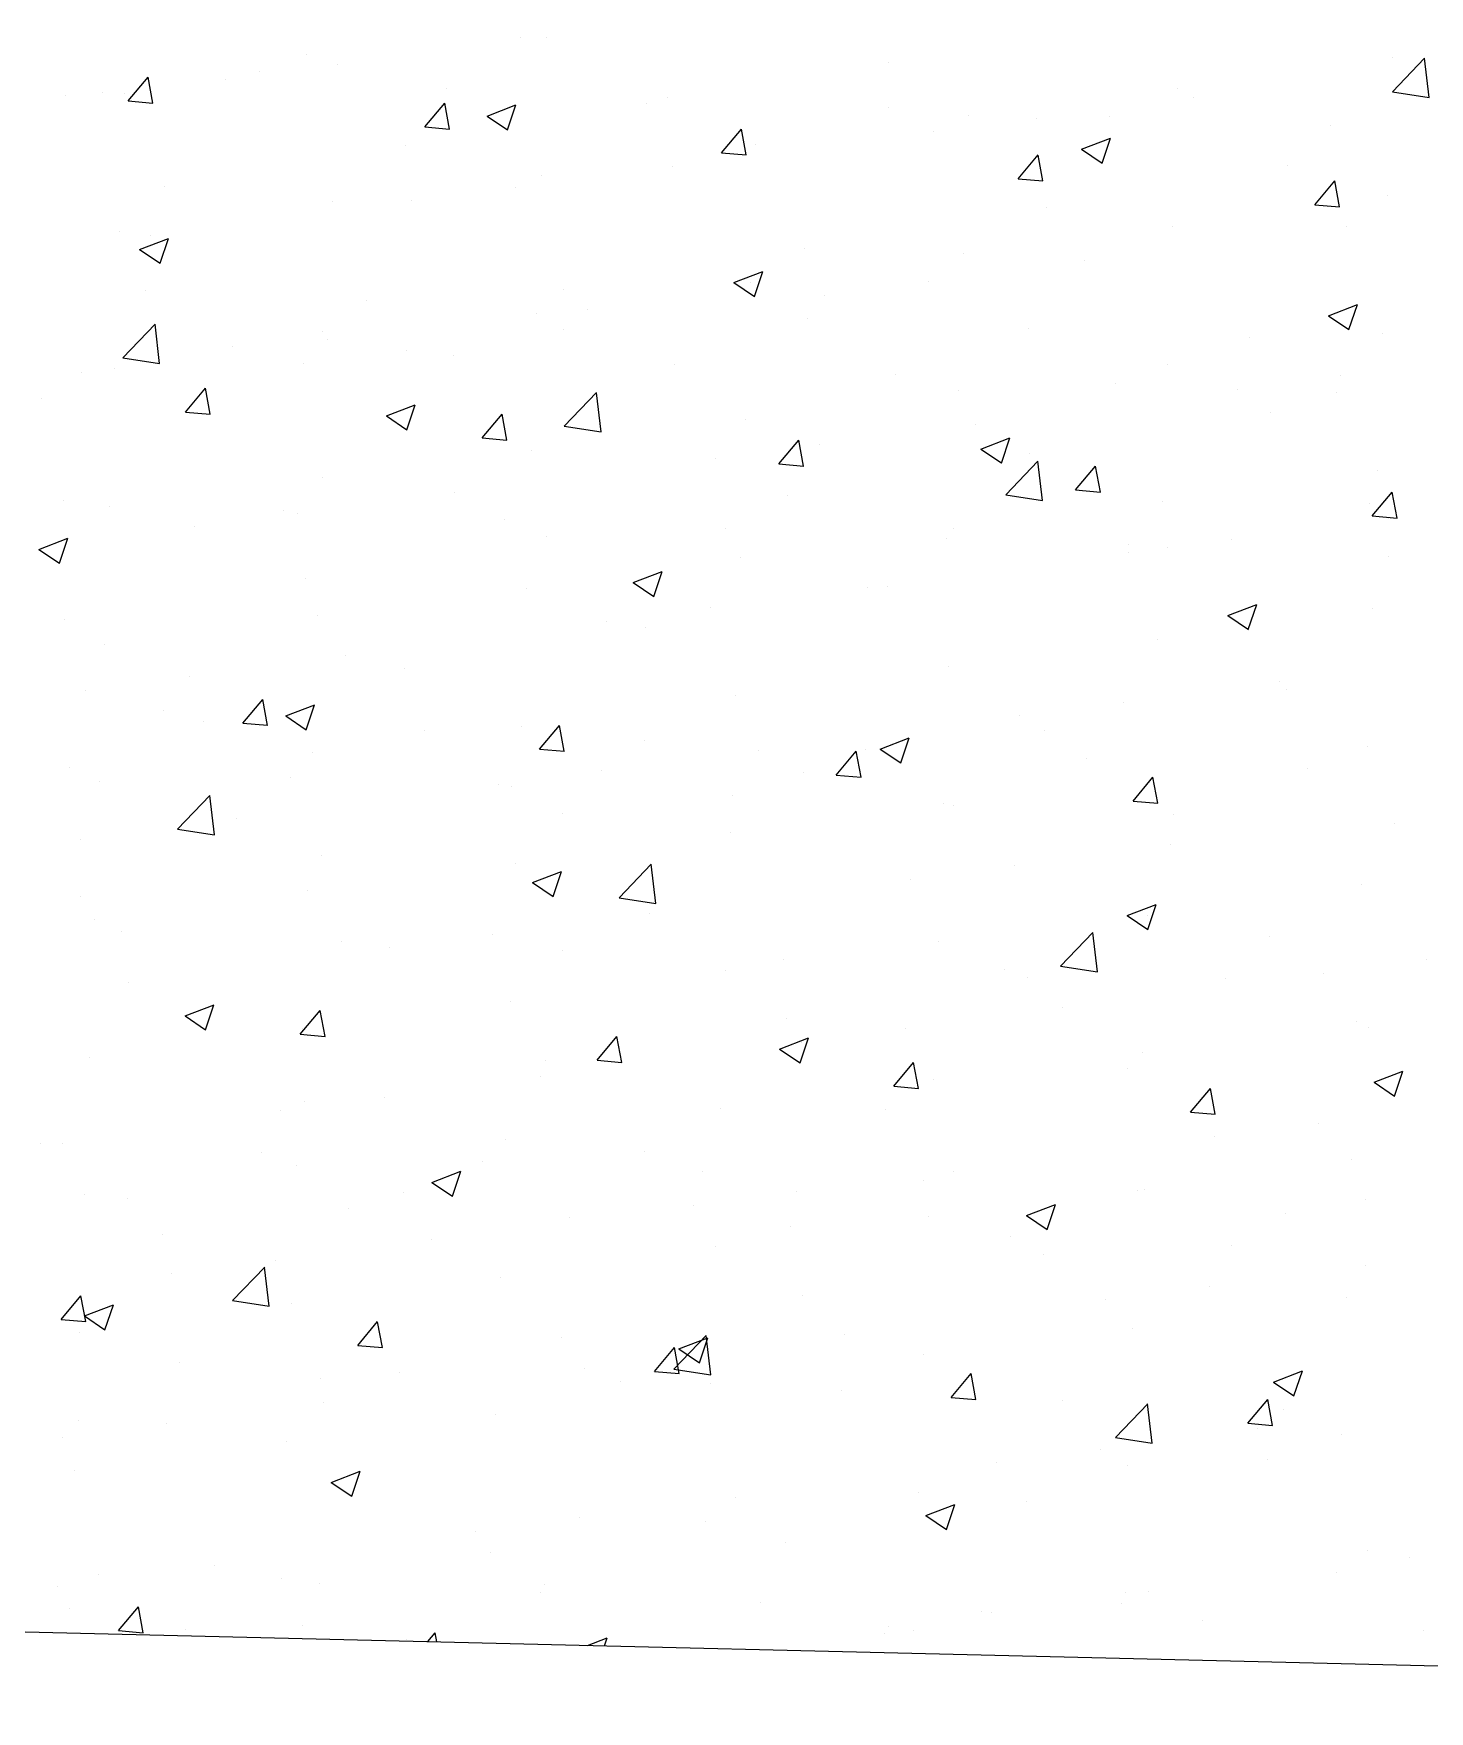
# Model space of a CAD drawing. Header units: millimetres. Extents: x 331487 to 517269, y 198509 to 399936.
# Drawn here: x 448604.9 to 448942.4, y 301836.3 to 302241.9 of the extents above; entities that cross this region are included whole.
import ezdxf

# ---------------------------------------------------------------- set-up
doc = ezdxf.new("R2010")
doc.units = ezdxf.units.MM
doc.header["$MEASUREMENT"] = 0
doc.layers.add('COLUMN', color=6, linetype='Continuous')

msp = doc.modelspace()

# ---------------------------------------------------------------- linework, layer by layer
at = {"layer": 'COLUMN'}
msp.add_line((410789.88, 302764.93), (449403.06, 301836.28), dxfattribs=at)
at = {"layer": 'COLUMN', "color": 2, "linetype": 'Continuous'}
for p, q in [((448722.71, 302240.98), (448722.71, 302240.98)), ((448722.71, 302240.98), (448722.71, 302240.98)), ((448728.85, 302240.91), (448728.85, 302240.91)), ((448728.85, 302240.91), (448728.85, 302240.91)), ((448670.94, 302236.92), (448670.94, 302236.92)), ((448670.94, 302236.92), (448670.94, 302236.92)), ((448678.34, 302234.5), (448678.34, 302234.5)), ((448678.34, 302234.5), (448678.34, 302234.5)), ((448811.54, 302234.99), (448811.54, 302234.99)), ((448811.54, 302234.99), (448811.54, 302234.99)), ((448933.37, 302236.05), (448933.37, 302236.05)), ((448933.37, 302236.05), (448933.37, 302236.05)), ((448933.42, 302227.85), (448941.21, 302235.97)), ((448933.42, 302227.85), (448941.21, 302235.97)), ((448942.31, 302226.46), (448941.2, 302235.96)), ((448942.31, 302226.46), (448941.2, 302235.96)), ((448627.79, 302225.65), (448632.61, 302231.39)), ((448627.79, 302225.65), (448632.61, 302231.39)), ((448633.77, 302225.12), (448632.61, 302231.39)), ((448633.77, 302225.12), (448632.61, 302231.39)), ((448651.44, 302230.86), (448651.44, 302230.86)), ((448651.44, 302230.86), (448651.44, 302230.86)), ((448659.55, 302232.67), (448659.55, 302232.67)), ((448659.55, 302232.67), (448659.55, 302232.67)), ((448612.63, 302226.91), (448612.63, 302226.91)), ((448612.63, 302226.91), (448612.63, 302226.91)), ((448621.68, 302227.68), (448621.68, 302227.68)), ((448621.68, 302227.68), (448621.68, 302227.68)), ((448627, 302227.46), (448627, 302227.46)), ((448627, 302227.46), (448627, 302227.46)), ((448627.79, 302225.65), (448633.77, 302225.13)), ((448627.79, 302225.65), (448633.77, 302225.13)), ((448699.52, 302219.37), (448704.34, 302225.12)), ((448699.52, 302219.37), (448704.34, 302225.12)), ((448705.49, 302218.84), (448704.34, 302225.11)), ((448705.49, 302218.84), (448704.34, 302225.11)), ((448704.82, 302228.61), (448704.82, 302228.61)), ((448704.82, 302228.61), (448704.82, 302228.61)), ((448753.22, 302224.98), (448753.22, 302224.98)), ((448753.22, 302224.98), (448753.22, 302224.98)), ((448758.2, 302226.35), (448758.2, 302226.35)), ((448758.2, 302226.35), (448758.2, 302226.35)), ((448881.43, 302228.56), (448881.43, 302228.56)), ((448881.43, 302228.56), (448881.43, 302228.56)), ((448885.37, 302226.42), (448885.37, 302226.42)), ((448885.37, 302226.42), (448885.37, 302226.42)), ((448933.41, 302227.84), (448942.31, 302226.46)), ((448933.41, 302227.84), (448942.31, 302226.46)), ((448714.55, 302221.99), (448721.55, 302224.67)), ((448714.55, 302221.99), (448721.55, 302224.67)), ((448714.55, 302221.99), (448719.52, 302218.63)), ((448714.55, 302221.99), (448719.52, 302218.63)), ((448719.52, 302218.63), (448721.55, 302224.67)), ((448719.52, 302218.63), (448721.55, 302224.67)), ((448811.58, 302224.1), (448811.58, 302224.1)), ((448811.58, 302224.1), (448811.58, 302224.1)), ((448830.92, 302222.16), (448830.92, 302222.16)), ((448830.92, 302222.16), (448830.92, 302222.16)), ((448847.5, 302221.43), (448847.5, 302221.43)), ((448847.5, 302221.43), (448847.5, 302221.43)), ((448864.97, 302221.84), (448864.97, 302221.84)), ((448864.97, 302221.84), (448864.97, 302221.84)), ((448699.52, 302219.37), (448705.49, 302218.85)), ((448699.52, 302219.37), (448705.49, 302218.85)), ((448771.24, 302213.1), (448776.06, 302218.84)), ((448771.24, 302213.1), (448776.06, 302218.84)), ((448777.22, 302212.57), (448776.06, 302218.84)), ((448777.22, 302212.57), (448776.06, 302218.84)), ((448822.46, 302218.14), (448822.46, 302218.14)), ((448822.46, 302218.14), (448822.46, 302218.14)), ((448918.35, 302219.58), (448918.35, 302219.58)), ((448918.35, 302219.58), (448918.35, 302219.58)), ((448694.91, 302214.97), (448694.91, 302214.97)), ((448694.91, 302214.97), (448694.91, 302214.97)), ((448771.24, 302213.1), (448777.22, 302212.57)), ((448771.24, 302213.1), (448777.22, 302212.57)), ((448779.57, 302215.11), (448779.57, 302215.11)), ((448779.57, 302215.11), (448779.57, 302215.11)), ((448858.26, 302213.98), (448865.26, 302216.66)), ((448858.26, 302213.98), (448865.26, 302216.66)), ((448858.26, 302213.98), (448863.24, 302210.62)), ((448858.26, 302213.98), (448863.24, 302210.62)), ((448863.23, 302210.62), (448865.26, 302216.66)), ((448863.23, 302210.62), (448865.26, 302216.66)), ((448759.31, 302209.82), (448759.31, 302209.82)), ((448759.31, 302209.82), (448759.31, 302209.82)), ((448842.97, 302206.82), (448847.79, 302212.57)), ((448842.97, 302206.82), (448847.79, 302212.57)), ((448848.94, 302206.29), (448847.79, 302212.56)), ((448848.94, 302206.29), (448847.79, 302212.56)), ((448908.05, 302210), (448908.05, 302210)), ((448908.05, 302210), (448908.05, 302210)), ((448636.59, 302204.96), (448636.59, 302204.96)), ((448636.59, 302204.96), (448636.59, 302204.96)), ((448721.43, 302204.83), (448721.43, 302204.83)), ((448721.43, 302204.83), (448721.43, 302204.83)), ((448727.63, 302207.62), (448727.63, 302207.62)), ((448727.63, 302207.62), (448727.63, 302207.62)), ((448842.97, 302206.82), (448848.95, 302206.3)), ((448842.97, 302206.82), (448848.95, 302206.3)), ((448914.7, 302200.55), (448919.52, 302206.29)), ((448914.7, 302200.55), (448919.52, 302206.29)), ((448920.67, 302200.02), (448919.51, 302206.29)), ((448920.67, 302200.02), (448919.51, 302206.29)), ((448677.12, 302201.21), (448677.12, 302201.21)), ((448677.12, 302201.21), (448677.12, 302201.21)), ((448696.4, 302201.54), (448696.4, 302201.54)), ((448696.4, 302201.54), (448696.4, 302201.54)), ((448932.15, 302202.77), (448932.15, 302202.77)), ((448932.15, 302202.77), (448932.15, 302202.77)), ((448849.73, 302199.99), (448849.73, 302199.99)), ((448849.73, 302199.99), (448849.73, 302199.99)), ((448914.7, 302200.55), (448920.67, 302200.02)), ((448914.7, 302200.55), (448920.67, 302200.02)), ((448625.78, 302194.17), (448625.78, 302194.17)), ((448625.78, 302194.17), (448625.78, 302194.17)), ((448633.25, 302193.22), (448633.25, 302193.22)), ((448633.25, 302193.22), (448633.25, 302193.22)), ((448880.21, 302195.27), (448880.21, 302195.27)), ((448880.21, 302195.27), (448880.21, 302195.27)), ((448922.22, 302195.29), (448922.22, 302195.29)), ((448922.22, 302195.29), (448922.22, 302195.29)), ((448630.53, 302189.73), (448637.53, 302192.42)), ((448630.53, 302189.73), (448637.53, 302192.42)), ((448630.53, 302189.73), (448635.5, 302186.38)), ((448630.53, 302189.73), (448635.5, 302186.38)), ((448635.5, 302186.38), (448637.52, 302192.42)), ((448635.5, 302186.38), (448637.52, 302192.42)), ((448791.42, 302189.98), (448791.42, 302189.98)), ((448791.42, 302189.98), (448791.42, 302189.98)), ((448829.7, 302188.87), (448829.7, 302188.87)), ((448829.7, 302188.87), (448829.7, 302188.87)), ((448774.24, 302181.72), (448781.24, 302184.41)), ((448774.24, 302181.72), (448781.24, 302184.41)), ((448779.21, 302178.37), (448781.24, 302184.41)), ((448779.21, 302178.37), (448781.24, 302184.41)), ((448859.06, 302186.98), (448859.06, 302186.98)), ((448859.06, 302186.98), (448859.06, 302186.98)), ((448774.24, 302181.72), (448779.21, 302178.37)), ((448774.24, 302181.72), (448779.21, 302178.37)), ((448778.36, 302181.82), (448778.36, 302181.82)), ((448778.36, 302181.82), (448778.36, 302181.82)), ((448821.19, 302181.99), (448821.19, 302181.99)), ((448821.19, 302181.99), (448821.19, 302181.99)), ((448631.96, 302179.76), (448631.96, 302179.76)), ((448631.96, 302179.76), (448631.96, 302179.76)), ((448685.35, 302177.51), (448685.35, 302177.51)), ((448685.35, 302177.51), (448685.35, 302177.51)), ((448733.1, 302179.97), (448733.1, 302179.97)), ((448733.1, 302179.97), (448733.1, 302179.97)), ((448796.16, 302178.69), (448796.16, 302178.69)), ((448796.16, 302178.69), (448796.16, 302178.69)), ((448917.95, 302173.71), (448924.95, 302176.4)), ((448917.95, 302173.71), (448924.95, 302176.4)), ((448922.92, 302170.36), (448924.95, 302176.4)), ((448922.92, 302170.36), (448924.95, 302176.4)), ((448726.42, 302174.33), (448726.42, 302174.33)), ((448726.42, 302174.33), (448726.42, 302174.33)), ((448738.73, 302175.25), (448738.73, 302175.25)), ((448738.73, 302175.25), (448738.73, 302175.25)), ((448792.11, 302173), (448792.11, 302173)), ((448792.11, 302173), (448792.11, 302173)), ((448917.95, 302173.71), (448922.93, 302170.36)), ((448917.95, 302173.71), (448922.93, 302170.36)), ((448626.5, 302163.54), (448634.29, 302171.66)), ((448626.5, 302163.54), (448634.29, 302171.66)), ((448635.39, 302162.16), (448634.29, 302171.65)), ((448635.39, 302162.16), (448634.29, 302171.65)), ((448674.78, 302169.96), (448674.78, 302169.96)), ((448674.78, 302169.96), (448674.78, 302169.96)), ((448733, 302170.38), (448733, 302170.38)), ((448733, 302170.38), (448733, 302170.38)), ((448845.49, 302170.74), (448845.49, 302170.74)), ((448845.49, 302170.74), (448845.49, 302170.74)), ((448898.88, 302168.48), (448898.88, 302168.48)), ((448898.88, 302168.48), (448898.88, 302168.48)), ((448930.93, 302169.48), (448930.93, 302169.48)), ((448930.93, 302169.48), (448930.93, 302169.48)), ((448653.05, 302166.33), (448653.05, 302166.33)), ((448653.05, 302166.33), (448653.05, 302166.33)), ((448675.91, 302167.93), (448675.91, 302167.93)), ((448675.91, 302167.93), (448675.91, 302167.93)), ((448695.13, 302165.39), (448695.13, 302165.39)), ((448695.13, 302165.39), (448695.13, 302165.39)), ((448706.43, 302164.07), (448706.43, 302164.07)), ((448706.43, 302164.07), (448706.43, 302164.07)), ((448624.56, 302160.88), (448624.56, 302160.88)), ((448624.56, 302160.88), (448624.56, 302160.88)), ((448626.5, 302163.53), (448635.39, 302162.16)), ((448626.5, 302163.53), (448635.39, 302162.16)), ((448670.09, 302162.1), (448670.09, 302162.1)), ((448670.09, 302162.1), (448670.09, 302162.1)), ((448759.81, 302161.82), (448759.81, 302161.82)), ((448759.81, 302161.82), (448759.81, 302161.82)), ((448879, 302161.98), (448879, 302161.98)), ((448879, 302161.98), (448879, 302161.98)), ((448616.46, 302159.95), (448616.46, 302159.95)), ((448616.46, 302159.95), (448616.46, 302159.95)), ((448641.67, 302150.43), (448646.49, 302156.17)), ((448641.67, 302150.43), (448646.49, 302156.17)), ((448647.64, 302149.9), (448646.49, 302156.17)), ((448647.64, 302149.9), (448646.49, 302156.17)), ((448813.2, 302159.56), (448813.2, 302159.56)), ((448813.2, 302159.56), (448813.2, 302159.56)), ((448866.58, 302157.31), (448866.58, 302157.31)), ((448866.58, 302157.31), (448866.58, 302157.31)), ((448920.95, 302159.15), (448920.95, 302159.15)), ((448920.95, 302159.15), (448920.95, 302159.15)), ((448606.94, 302153.78), (448606.94, 302153.78)), ((448606.94, 302153.78), (448606.94, 302153.78)), ((448690.22, 302149.47), (448697.22, 302152.16)), ((448690.22, 302149.47), (448697.22, 302152.16)), ((448695.19, 302146.11), (448697.22, 302152.16)), ((448695.19, 302146.11), (448697.22, 302152.16)), ((448733.23, 302146.99), (448741.02, 302155.11)), ((448733.23, 302146.99), (448741.02, 302155.11)), ((448742.12, 302145.6), (448741.01, 302155.1)), ((448742.12, 302145.6), (448741.01, 302155.1)), ((448828.49, 302155.58), (448828.49, 302155.58)), ((448828.49, 302155.58), (448828.49, 302155.58)), ((448895.91, 302155.85), (448895.91, 302155.85)), ((448895.91, 302155.85), (448895.91, 302155.85)), ((448919.96, 302155.05), (448919.96, 302155.05)), ((448919.96, 302155.05), (448919.96, 302155.05)), ((448641.67, 302150.43), (448647.64, 302149.91)), ((448641.67, 302150.43), (448647.64, 302149.91)), ((448690.22, 302149.47), (448695.19, 302146.12)), ((448690.22, 302149.47), (448695.19, 302146.12)), ((448713.39, 302144.15), (448718.21, 302149.9)), ((448713.39, 302144.15), (448718.21, 302149.9)), ((448719.37, 302143.62), (448718.21, 302149.89)), ((448719.37, 302143.62), (448718.21, 302149.89)), ((448777.14, 302148.54), (448777.14, 302148.54)), ((448777.14, 302148.54), (448777.14, 302148.54)), ((448903.92, 302150.34), (448903.92, 302150.34)), ((448903.92, 302150.34), (448903.92, 302150.34)), ((448713.39, 302144.15), (448719.37, 302143.63)), ((448713.39, 302144.15), (448719.37, 302143.63)), ((448733.22, 302146.98), (448742.12, 302145.6)), ((448733.22, 302146.98), (448742.12, 302145.6)), ((448832.76, 302147.53), (448832.76, 302147.53)), ((448832.76, 302147.53), (448832.76, 302147.53)), ((448833.93, 302141.46), (448840.93, 302144.15)), ((448833.93, 302141.46), (448840.93, 302144.15)), ((448838.9, 302138.1), (448840.93, 302144.15)), ((448838.9, 302138.1), (448840.93, 302144.15)), ((448725.2, 302141.04), (448725.2, 302141.04)), ((448725.2, 302141.04), (448725.2, 302141.04)), ((448785.12, 302137.88), (448789.94, 302143.62)), ((448785.12, 302137.88), (448789.94, 302143.62)), ((448791.09, 302137.35), (448789.94, 302143.62)), ((448791.09, 302137.35), (448789.94, 302143.62)), ((448794.88, 302142.55), (448794.88, 302142.55)), ((448794.88, 302142.55), (448794.88, 302142.55)), ((448833.93, 302141.46), (448838.9, 302138.11)), ((448833.93, 302141.46), (448838.9, 302138.11)), ((448845.61, 302140.33), (448845.61, 302140.33)), ((448845.61, 302140.33), (448845.61, 302140.33)), ((448769.85, 302139.25), (448769.85, 302139.25)), ((448769.85, 302139.25), (448769.85, 302139.25)), ((448785.12, 302137.88), (448791.1, 302137.36)), ((448785.12, 302137.88), (448791.1, 302137.36)), ((448839.95, 302130.44), (448847.74, 302138.55)), ((448839.95, 302130.44), (448847.74, 302138.55)), ((448848.84, 302129.05), (448847.74, 302138.55)), ((448848.84, 302129.05), (448847.74, 302138.55)), ((448856.84, 302131.6), (448861.67, 302137.35)), ((448856.84, 302131.6), (448861.67, 302137.35)), ((448862.82, 302131.07), (448861.66, 302137.34)), ((448862.82, 302131.07), (448861.66, 302137.34)), ((448929.72, 302136.19), (448929.72, 302136.19)), ((448929.72, 302136.19), (448929.72, 302136.19)), ((448674.69, 302134.64), (448674.69, 302134.64)), ((448674.69, 302134.64), (448674.69, 302134.64)), ((448612.07, 302128.93), (448612.07, 302128.93)), ((448612.07, 302128.93), (448612.07, 302128.93)), ((448623.35, 302127.59), (448623.35, 302127.59)), ((448623.35, 302127.59), (448623.35, 302127.59)), ((448706.69, 302130.94), (448706.69, 302130.94)), ((448706.69, 302130.94), (448706.69, 302130.94)), ((448787.29, 302130.31), (448787.29, 302130.31)), ((448787.29, 302130.31), (448787.29, 302130.31)), ((448839.95, 302130.43), (448848.84, 302129.05)), ((448839.95, 302130.43), (448848.84, 302129.05)), ((448856.84, 302131.6), (448862.82, 302131.08)), ((448856.84, 302131.6), (448862.82, 302131.08)), ((448877.78, 302128.69), (448877.78, 302128.69)), ((448877.78, 302128.69), (448877.78, 302128.69)), ((448927.89, 302128.38), (448927.89, 302128.38)), ((448927.89, 302128.38), (448927.89, 302128.38)), ((448928.57, 302125.33), (448933.39, 302131.07)), ((448928.57, 302125.33), (448933.39, 302131.07)), ((448934.55, 302124.8), (448933.39, 302131.07)), ((448934.55, 302124.8), (448933.39, 302131.07)), ((448665.45, 302126.68), (448665.45, 302126.68)), ((448665.45, 302126.68), (448665.45, 302126.68)), ((448668.82, 302125.95), (448668.82, 302125.95)), ((448668.82, 302125.95), (448668.82, 302125.95)), ((448718.83, 302124.42), (448718.83, 302124.42)), ((448718.83, 302124.42), (448718.83, 302124.42)), ((448928.57, 302125.33), (448934.55, 302124.8)), ((448928.57, 302125.33), (448934.55, 302124.8)), ((448932.51, 302124.69), (448932.51, 302124.69)), ((448932.51, 302124.69), (448932.51, 302124.69)), ((448606.19, 302117.22), (448613.2, 302119.9)), ((448606.19, 302117.22), (448613.2, 302119.9)), ((448611.17, 302113.86), (448613.19, 302119.9)), ((448611.17, 302113.86), (448613.19, 302119.9)), ((448643.79, 302122.66), (448643.79, 302122.66)), ((448643.79, 302122.66), (448643.79, 302122.66)), ((448728.97, 302120.3), (448728.97, 302120.3)), ((448728.97, 302120.3), (448728.97, 302120.3)), ((448772.22, 302122.16), (448772.22, 302122.16)), ((448772.22, 302122.16), (448772.22, 302122.16)), ((448825.6, 302119.91), (448825.6, 302119.91)), ((448825.6, 302119.91), (448825.6, 302119.91)), ((448827.27, 302122.29), (448827.27, 302122.29)), ((448827.27, 302122.29), (448827.27, 302122.29)), ((448894.64, 302119.7), (448894.64, 302119.7)), ((448894.64, 302119.7), (448894.64, 302119.7)), ((448606.19, 302117.22), (448611.17, 302113.86)), ((448606.19, 302117.22), (448611.17, 302113.86)), ((448869.57, 302118.37), (448869.57, 302118.37)), ((448869.57, 302118.37), (448869.57, 302118.37)), ((448869.6, 302116.41), (448869.6, 302116.41)), ((448869.6, 302116.41), (448869.6, 302116.41)), ((448878.98, 302117.65), (448878.98, 302117.65)), ((448878.98, 302117.65), (448878.98, 302117.65)), ((448932.36, 302115.4), (448932.36, 302115.4)), ((448932.36, 302115.4), (448932.36, 302115.4)), ((448749.91, 302109.21), (448756.91, 302111.9)), ((448749.91, 302109.21), (448756.91, 302111.9)), ((448754.88, 302105.85), (448756.91, 302111.89)), ((448754.88, 302105.85), (448756.91, 302111.89)), ((448775.93, 302115.25), (448775.93, 302115.25)), ((448775.93, 302115.25), (448775.93, 302115.25)), ((448670.65, 302110.29), (448670.65, 302110.29)), ((448670.65, 302110.29), (448670.65, 302110.29)), ((448723.99, 302107.75), (448723.99, 302107.75)), ((448723.99, 302107.75), (448723.99, 302107.75)), ((448749.91, 302109.21), (448754.88, 302105.85)), ((448749.91, 302109.21), (448754.88, 302105.85)), ((448806.45, 302108.09), (448806.45, 302108.09)), ((448806.45, 302108.09), (448806.45, 302108.09)), ((448811.25, 302108.36), (448811.25, 302108.36)), ((448811.25, 302108.36), (448811.25, 302108.36)), ((448893.62, 302101.2), (448900.62, 302103.89)), ((448893.62, 302101.2), (448900.62, 302103.89)), ((448898.59, 302097.84), (448900.62, 302103.89)), ((448898.59, 302097.84), (448900.62, 302103.89)), ((448612.33, 302100.28), (448612.33, 302100.28)), ((448612.33, 302100.28), (448612.33, 302100.28)), ((448673.48, 302101.35), (448673.48, 302101.35)), ((448673.48, 302101.35), (448673.48, 302101.35)), ((448743.54, 302099.81), (448743.54, 302099.81)), ((448743.54, 302099.81), (448743.54, 302099.81)), ((448768.58, 302103.11), (448768.58, 302103.11)), ((448768.58, 302103.11), (448768.58, 302103.11)), ((448893.62, 302101.2), (448898.6, 302097.84)), ((448893.62, 302101.2), (448898.6, 302097.84)), ((448928.5, 302102.9), (448928.5, 302102.9)), ((448928.5, 302102.9), (448928.5, 302102.9)), ((448752.93, 302098.35), (448752.93, 302098.35)), ((448752.93, 302098.35), (448752.93, 302098.35)), ((448876.56, 302095.4), (448876.56, 302095.4)), ((448876.56, 302095.4), (448876.56, 302095.4)), ((448622.13, 302094.31), (448622.13, 302094.31)), ((448622.13, 302094.31), (448622.13, 302094.31)), ((448680.39, 302091.5), (448680.39, 302091.5)), ((448680.39, 302091.5), (448680.39, 302091.5)), ((448694.61, 302088.34), (448694.61, 302088.34)), ((448694.61, 302088.34), (448694.61, 302088.34)), ((448826.05, 302089), (448826.05, 302089)), ((448826.05, 302089), (448826.05, 302089)), ((448617.48, 302083.22), (448617.48, 302083.22)), ((448617.48, 302083.22), (448617.48, 302083.22)), ((448642.51, 302086.51), (448642.51, 302086.51)), ((448642.51, 302086.51), (448642.51, 302086.51)), ((448906.2, 302085.25), (448906.2, 302085.25)), ((448906.2, 302085.25), (448906.2, 302085.25)), ((448907.76, 302083.37), (448907.76, 302083.37)), ((448907.76, 302083.37), (448907.76, 302083.37)), ((448655.54, 302075.21), (448660.36, 302080.95)), ((448655.54, 302075.21), (448660.36, 302080.95)), ((448661.52, 302074.68), (448660.36, 302080.95)), ((448661.52, 302074.68), (448660.36, 302080.95)), ((448665.89, 302076.96), (448672.89, 302079.64)), ((448665.89, 302076.96), (448672.89, 302079.64)), ((448670.86, 302073.6), (448672.88, 302079.64)), ((448670.86, 302073.6), (448672.88, 302079.64)), ((448774.71, 302081.96), (448774.71, 302081.96)), ((448774.71, 302081.96), (448774.71, 302081.96)), ((448868.33, 302080.26), (448868.33, 302080.26)), ((448868.33, 302080.26), (448868.33, 302080.26)), ((448636.29, 302078.33), (448636.29, 302078.33)), ((448636.29, 302078.33), (448636.29, 302078.33)), ((448645.98, 302075.58), (448645.98, 302075.58)), ((448645.98, 302075.58), (448645.98, 302075.58)), ((448655.54, 302075.21), (448661.52, 302074.69)), ((448655.54, 302075.21), (448661.52, 302074.69)), ((448665.89, 302076.96), (448670.86, 302073.6)), ((448665.89, 302076.96), (448670.86, 302073.6)), ((448843.3, 302076.97), (448843.3, 302076.97)), ((448843.3, 302076.97), (448843.3, 302076.97)), ((448699.36, 302073.32), (448699.36, 302073.32)), ((448699.36, 302073.32), (448699.36, 302073.32)), ((448722.77, 302074.46), (448722.77, 302074.46)), ((448722.77, 302074.46), (448722.77, 302074.46)), ((448727.27, 302068.93), (448732.09, 302074.68)), ((448727.27, 302068.93), (448732.09, 302074.68)), ((448733.24, 302068.41), (448732.09, 302074.67)), ((448733.24, 302068.41), (448732.09, 302074.67)), ((448752.74, 302071.07), (448752.74, 302071.07)), ((448752.74, 302071.07), (448752.74, 302071.07)), ((448809.6, 302068.95), (448816.6, 302071.63)), ((448809.6, 302068.95), (448816.6, 302071.63)), ((448814.57, 302065.59), (448816.6, 302071.63)), ((448814.57, 302065.59), (448816.6, 302071.63)), ((448849.44, 302073.36), (448849.44, 302073.36)), ((448849.44, 302073.36), (448849.44, 302073.36)), ((448672.26, 302068.06), (448672.26, 302068.06)), ((448672.26, 302068.06), (448672.26, 302068.06)), ((448727.27, 302068.93), (448733.25, 302068.41)), ((448727.27, 302068.93), (448733.25, 302068.41)), ((448780.14, 302068.65), (448780.14, 302068.65)), ((448780.14, 302068.65), (448780.14, 302068.65)), ((448798.99, 302062.66), (448803.81, 302068.4)), ((448798.99, 302062.66), (448803.81, 302068.4)), ((448804.97, 302062.13), (448803.81, 302068.4)), ((448804.97, 302062.13), (448803.81, 302068.4)), ((448806.12, 302068.81), (448806.12, 302068.81)), ((448806.12, 302068.81), (448806.12, 302068.81)), ((448809.6, 302068.95), (448814.57, 302065.59)), ((448809.6, 302068.95), (448814.57, 302065.59)), ((448927.29, 302069.61), (448927.29, 302069.61)), ((448927.29, 302069.61), (448927.29, 302069.61)), ((448613.68, 302064.4), (448613.68, 302064.4)), ((448613.68, 302064.4), (448613.68, 302064.4)), ((448742.27, 302063.67), (448742.27, 302063.67)), ((448742.27, 302063.67), (448742.27, 302063.67)), ((448791.12, 302063.35), (448791.12, 302063.35)), ((448791.12, 302063.35), (448791.12, 302063.35)), ((448798.99, 302062.66), (448804.97, 302062.14)), ((448798.99, 302062.66), (448804.97, 302062.14)), ((448859.51, 302066.55), (448859.51, 302066.55)), ((448859.51, 302066.55), (448859.51, 302066.55)), ((448912.89, 302064.3), (448912.89, 302064.3)), ((448912.89, 302064.3), (448912.89, 302064.3)), ((448620.92, 302061.02), (448620.92, 302061.02)), ((448620.92, 302061.02), (448620.92, 302061.02)), ((448667.06, 302062.14), (448667.06, 302062.14)), ((448667.06, 302062.14), (448667.06, 302062.14)), ((448717.24, 302060.37), (448717.24, 302060.37)), ((448717.24, 302060.37), (448717.24, 302060.37)), ((448720.44, 302059.89), (448720.44, 302059.89)), ((448720.44, 302059.89), (448720.44, 302059.89)), ((448870.72, 302056.38), (448875.54, 302062.13)), ((448870.72, 302056.38), (448875.54, 302062.13)), ((448875.35, 302062.11), (448875.35, 302062.11)), ((448875.35, 302062.11), (448875.35, 302062.11)), ((448876.7, 302055.85), (448875.54, 302062.12)), ((448876.7, 302055.85), (448875.54, 302062.12)), ((448639.76, 302049.58), (448647.55, 302057.69)), ((448639.76, 302049.58), (448647.55, 302057.69)), ((448648.65, 302048.19), (448647.55, 302057.69)), ((448648.65, 302048.19), (448647.55, 302057.69)), ((448773.83, 302057.63), (448773.83, 302057.63)), ((448773.83, 302057.63), (448773.83, 302057.63)), ((448824.84, 302055.71), (448824.84, 302055.71)), ((448824.84, 302055.71), (448824.84, 302055.71)), ((448827.21, 302055.38), (448827.21, 302055.38)), ((448827.21, 302055.38), (448827.21, 302055.38)), ((448870.72, 302056.38), (448876.7, 302055.86)), ((448870.72, 302056.38), (448876.7, 302055.86)), ((448654.08, 302052.06), (448654.08, 302052.06)), ((448654.08, 302052.06), (448654.08, 302052.06)), ((448732.8, 302053.34), (448732.8, 302053.34)), ((448732.8, 302053.34), (448732.8, 302053.34)), ((448880.59, 302053.12), (448880.59, 302053.12)), ((448880.59, 302053.12), (448880.59, 302053.12)), ((448933.97, 302050.87), (448933.97, 302050.87)), ((448933.97, 302050.87), (448933.97, 302050.87)), ((448616.21, 302047.07), (448616.21, 302047.07)), ((448616.21, 302047.07), (448616.21, 302047.07)), ((448639.76, 302049.57), (448648.65, 302048.19)), ((448639.76, 302049.57), (448648.65, 302048.19)), ((448773.49, 302048.67), (448773.49, 302048.67)), ((448773.49, 302048.67), (448773.49, 302048.67)), ((448674.48, 302043.33), (448674.48, 302043.33)), ((448674.48, 302043.33), (448674.48, 302043.33)), ((448879.9, 302045.81), (448879.9, 302045.81)), ((448879.9, 302045.81), (448879.9, 302045.81)), ((448721.55, 302041.17), (448721.55, 302041.17)), ((448721.55, 302041.17), (448721.55, 302041.17)), ((448725.58, 302036.69), (448732.58, 302039.38)), ((448725.58, 302036.69), (448732.58, 302039.38)), ((448730.55, 302033.34), (448732.57, 302039.38)), ((448730.55, 302033.34), (448732.57, 302039.38)), ((448746.49, 302033.02), (448754.27, 302041.14)), ((448746.49, 302033.02), (448754.27, 302041.14)), ((448755.37, 302031.64), (448754.27, 302041.14)), ((448755.37, 302031.64), (448754.27, 302041.14)), ((448842.02, 302040.82), (448842.02, 302040.82)), ((448842.02, 302040.82), (448842.02, 302040.82)), ((448671.04, 302034.77), (448671.04, 302034.77)), ((448671.04, 302034.77), (448671.04, 302034.77)), ((448725.58, 302036.69), (448730.55, 302033.34)), ((448725.58, 302036.69), (448730.55, 302033.34)), ((448816.99, 302037.53), (448816.99, 302037.53)), ((448816.99, 302037.53), (448816.99, 302037.53)), ((448926.07, 302036.32), (448926.07, 302036.32)), ((448926.07, 302036.32), (448926.07, 302036.32)), ((448616.16, 302033.32), (448616.16, 302033.32)), ((448616.16, 302033.32), (448616.16, 302033.32)), ((448746.48, 302033.02), (448755.37, 302031.64)), ((448746.48, 302033.02), (448755.37, 302031.64)), ((448869.29, 302028.68), (448876.29, 302031.37)), ((448869.29, 302028.68), (448876.29, 302031.37)), ((448874.26, 302025.33), (448876.29, 302031.37)), ((448874.26, 302025.33), (448876.29, 302031.37)), ((448619.7, 302027.73), (448619.7, 302027.73)), ((448619.7, 302027.73), (448619.7, 302027.73)), ((448753.84, 302029.21), (448753.84, 302029.21)), ((448753.84, 302029.21), (448753.84, 302029.21)), ((448869.29, 302028.68), (448874.26, 302025.33)), ((448869.29, 302028.68), (448874.26, 302025.33)), ((448874.13, 302028.82), (448874.13, 302028.82)), ((448874.13, 302028.82), (448874.13, 302028.82)), ((448626.08, 302024.75), (448626.08, 302024.75)), ((448626.08, 302024.75), (448626.08, 302024.75)), ((448679.46, 302022.49), (448679.46, 302022.49)), ((448679.46, 302022.49), (448679.46, 302022.49)), ((448715.96, 302024.23), (448715.96, 302024.23)), ((448715.96, 302024.23), (448715.96, 302024.23)), ((448823.62, 302022.42), (448823.62, 302022.42)), ((448823.62, 302022.42), (448823.62, 302022.42)), ((448853.21, 302016.47), (448861, 302024.59)), ((448853.21, 302016.47), (448861, 302024.59)), ((448862.1, 302015.09), (448860.99, 302024.59)), ((448862.1, 302015.09), (448860.99, 302024.59)), ((448903.63, 302023.71), (448903.63, 302023.71)), ((448903.63, 302023.71), (448903.63, 302023.71)), ((448690.93, 302020.93), (448690.93, 302020.93)), ((448690.93, 302020.93), (448690.93, 302020.93)), ((448732.85, 302020.23), (448732.85, 302020.23)), ((448732.85, 302020.23), (448732.85, 302020.23)), ((448772.28, 302015.38), (448772.28, 302015.38)), ((448772.28, 302015.38), (448772.28, 302015.38)), ((448786.23, 302017.98), (448786.23, 302017.98)), ((448786.23, 302017.98), (448786.23, 302017.98)), ((448839.61, 302015.72), (448839.61, 302015.72)), ((448839.61, 302015.72), (448839.61, 302015.72)), ((448853.2, 302016.47), (448862.1, 302015.09)), ((448853.2, 302016.47), (448862.1, 302015.09)), ((448916.75, 302014.68), (448916.75, 302014.68)), ((448916.75, 302014.68), (448916.75, 302014.68)), ((448941.78, 302017.98), (448941.78, 302017.98)), ((448941.78, 302017.98), (448941.78, 302017.98)), ((448627.77, 302012.61), (448627.77, 302012.61)), ((448627.77, 302012.61), (448627.77, 302012.61)), ((448845.31, 302013.7), (448845.31, 302013.7)), ((448845.31, 302013.7), (448845.31, 302013.7)), ((448892.99, 302013.47), (448892.99, 302013.47)), ((448892.99, 302013.47), (448892.99, 302013.47)), ((448641.55, 302004.44), (448648.56, 302007.13)), ((448641.55, 302004.44), (448648.56, 302007.13)), ((448646.52, 302001.08), (448648.55, 302007.13)), ((448646.52, 302001.08), (448648.55, 302007.13)), ((448720.34, 302007.88), (448720.34, 302007.88)), ((448720.34, 302007.88), (448720.34, 302007.88)), ((448853.59, 302006.37), (448853.59, 302006.37)), ((448853.59, 302006.37), (448853.59, 302006.37)), ((448641.55, 302004.44), (448646.53, 302001.09)), ((448641.55, 302004.44), (448646.53, 302001.09)), ((448669.42, 301999.99), (448674.24, 302005.74)), ((448669.42, 301999.99), (448674.24, 302005.74)), ((448675.39, 301999.46), (448674.24, 302005.73)), ((448675.39, 301999.46), (448674.24, 302005.73)), ((448786.99, 302003.69), (448786.99, 302003.69)), ((448786.99, 302003.69), (448786.99, 302003.69)), ((448924.85, 302003.03), (448924.85, 302003.03)), ((448924.85, 302003.03), (448924.85, 302003.03)), ((448669.42, 301999.99), (448675.39, 301999.47)), ((448669.42, 301999.99), (448675.39, 301999.47)), ((448669.83, 302001.48), (448669.83, 302001.48)), ((448669.83, 302001.48), (448669.83, 302001.48)), ((448741.14, 301993.72), (448745.96, 301999.46)), ((448741.14, 301993.72), (448745.96, 301999.46)), ((448747.12, 301993.19), (448745.96, 301999.45)), ((448747.12, 301993.19), (448745.96, 301999.45)), ((448785.27, 301996.43), (448792.27, 301999.12)), ((448785.27, 301996.43), (448792.27, 301999.12)), ((448790.24, 301993.07), (448792.27, 301999.12)), ((448790.24, 301993.07), (448792.27, 301999.12)), ((448790.68, 301998.08), (448790.68, 301998.08)), ((448790.68, 301998.08), (448790.68, 301998.08)), ((448815.72, 302001.38), (448815.72, 302001.38)), ((448815.72, 302001.38), (448815.72, 302001.38)), ((448927.59, 302001.75), (448927.59, 302001.75)), ((448927.59, 302001.75), (448927.59, 302001.75)), ((448618.48, 301994.44), (448618.48, 301994.44)), ((448618.48, 301994.44), (448618.48, 301994.44)), ((448741.14, 301993.72), (448747.12, 301993.19)), ((448741.14, 301993.72), (448747.12, 301993.19)), ((448785.27, 301996.43), (448790.24, 301993.08)), ((448785.27, 301996.43), (448790.24, 301993.08)), ((448872.92, 301995.53), (448872.92, 301995.53)), ((448872.92, 301995.53), (448872.92, 301995.53)), ((448727.53, 301989.77), (448727.53, 301989.77)), ((448727.53, 301989.77), (448727.53, 301989.77)), ((448728.67, 301993.68), (448728.67, 301993.68)), ((448728.67, 301993.68), (448728.67, 301993.68)), ((448812.87, 301987.44), (448817.69, 301993.19)), ((448812.87, 301987.44), (448817.69, 301993.19)), ((448818.84, 301986.91), (448817.69, 301993.18)), ((448818.84, 301986.91), (448817.69, 301993.18)), ((448869.27, 301991.74), (448869.27, 301991.74)), ((448869.27, 301991.74), (448869.27, 301991.74)), ((448928.98, 301988.42), (448935.98, 301991.11)), ((448928.98, 301988.42), (448935.98, 301991.11)), ((448933.95, 301985.07), (448935.98, 301991.11)), ((448933.95, 301985.07), (448935.98, 301991.11)), ((448812.87, 301987.44), (448818.85, 301986.92)), ((448812.87, 301987.44), (448818.85, 301986.92)), ((448822.41, 301989.13), (448822.41, 301989.13)), ((448822.41, 301989.13), (448822.41, 301989.13)), ((448884.59, 301981.16), (448889.42, 301986.91)), ((448884.59, 301981.16), (448889.42, 301986.91)), ((448890.57, 301980.64), (448889.41, 301986.9)), ((448890.57, 301980.64), (448889.41, 301986.9)), ((448928.98, 301988.42), (448933.95, 301985.07)), ((448928.98, 301988.42), (448933.95, 301985.07)), ((448670.35, 301983.66), (448670.35, 301983.66)), ((448670.35, 301983.66), (448670.35, 301983.66)), ((448689.66, 301984.78), (448689.66, 301984.78)), ((448689.66, 301984.78), (448689.66, 301984.78)), ((448771.06, 301982.09), (448771.06, 301982.09)), ((448771.06, 301982.09), (448771.06, 301982.09)), ((448810.95, 301981.73), (448810.95, 301981.73)), ((448810.95, 301981.73), (448810.95, 301981.73)), ((448664.62, 301981.49), (448664.62, 301981.49)), ((448664.62, 301981.49), (448664.62, 301981.49)), ((448884.6, 301981.16), (448890.57, 301980.64)), ((448884.6, 301981.16), (448890.57, 301980.64)), ((448915.47, 301978.54), (448915.47, 301978.54)), ((448915.47, 301978.54), (448915.47, 301978.54)), ((448606.61, 301973.65), (448606.61, 301973.65)), ((448606.61, 301973.65), (448606.61, 301973.65)), ((448612.04, 301973.65), (448612.04, 301973.65)), ((448612.04, 301973.65), (448612.04, 301973.65)), ((448719.12, 301974.59), (448719.12, 301974.59)), ((448719.12, 301974.59), (448719.12, 301974.59)), ((448890.44, 301975.24), (448890.44, 301975.24)), ((448890.44, 301975.24), (448890.44, 301975.24)), ((448659.99, 301971.39), (448659.99, 301971.39)), ((448659.99, 301971.39), (448659.99, 301971.39)), ((448752.63, 301971.72), (448752.63, 301971.72)), ((448752.63, 301971.72), (448752.63, 301971.72)), ((448923.64, 301969.74), (448923.64, 301969.74)), ((448923.64, 301969.74), (448923.64, 301969.74)), ((448668.61, 301968.19), (448668.61, 301968.19)), ((448668.61, 301968.19), (448668.61, 301968.19)), ((448701.24, 301964.18), (448708.25, 301966.87)), ((448701.24, 301964.18), (448708.25, 301966.87)), ((448706.22, 301960.82), (448708.24, 301966.86)), ((448706.22, 301960.82), (448708.24, 301966.86)), ((448713.37, 301969.13), (448713.37, 301969.13)), ((448713.37, 301969.13), (448713.37, 301969.13)), ((448766.76, 301966.88), (448766.76, 301966.88)), ((448766.76, 301966.88), (448766.76, 301966.88)), ((448827.28, 301966.93), (448827.28, 301966.93)), ((448827.28, 301966.93), (448827.28, 301966.93)), ((448694.32, 301961.71), (448694.32, 301961.71)), ((448694.32, 301961.71), (448694.32, 301961.71)), ((448701.24, 301964.18), (448706.22, 301960.82)), ((448701.24, 301964.18), (448706.22, 301960.82)), ((448789.41, 301961.94), (448789.41, 301961.94)), ((448789.41, 301961.94), (448789.41, 301961.94)), ((448820.14, 301964.62), (448820.14, 301964.62)), ((448820.14, 301964.62), (448820.14, 301964.62)), ((448871.7, 301962.24), (448871.7, 301962.24)), ((448871.7, 301962.24), (448871.7, 301962.24)), ((448873.52, 301962.37), (448873.52, 301962.37)), ((448873.52, 301962.37), (448873.52, 301962.37)), ((448617.27, 301961.15), (448617.27, 301961.15)), ((448617.27, 301961.15), (448617.27, 301961.15)), ((448627.69, 301960.21), (448627.69, 301960.21)), ((448627.69, 301960.21), (448627.69, 301960.21)), ((448681.08, 301957.96), (448681.08, 301957.96)), ((448681.08, 301957.96), (448681.08, 301957.96)), ((448764.38, 301958.64), (448764.38, 301958.64)), ((448764.38, 301958.64), (448764.38, 301958.64)), ((448844.96, 301956.17), (448851.96, 301958.86)), ((448844.96, 301956.17), (448851.96, 301958.86)), ((448849.93, 301952.81), (448851.96, 301958.86)), ((448849.93, 301952.81), (448851.96, 301958.86)), ((448926.9, 301960.11), (448926.9, 301960.11)), ((448926.9, 301960.11), (448926.9, 301960.11)), ((448734.46, 301955.7), (448734.46, 301955.7)), ((448734.46, 301955.7), (448734.46, 301955.7)), ((448787.84, 301953.45), (448787.84, 301953.45)), ((448787.84, 301953.45), (448787.84, 301953.45)), ((448821.19, 301955.84), (448821.19, 301955.84)), ((448821.19, 301955.84), (448821.19, 301955.84)), ((448844.96, 301956.17), (448849.93, 301952.81)), ((448844.96, 301956.17), (448849.93, 301952.81)), ((448907.46, 301956.74), (448907.46, 301956.74)), ((448907.46, 301956.74), (448907.46, 301956.74)), ((448636, 301951.7), (448636, 301951.7)), ((448636, 301951.7), (448636, 301951.7)), ((448701.22, 301950.33), (448701.22, 301950.33)), ((448701.22, 301950.33), (448701.22, 301950.33)), ((448841.22, 301951.19), (448841.22, 301951.19)), ((448841.22, 301951.19), (448841.22, 301951.19)), ((448663.35, 301945.34), (448663.35, 301945.34)), ((448663.35, 301945.34), (448663.35, 301945.34)), ((448769.85, 301948.8), (448769.85, 301948.8)), ((448769.85, 301948.8), (448769.85, 301948.8)), ((448849.14, 301946.73), (448849.14, 301946.73)), ((448849.14, 301946.73), (448849.14, 301946.73)), ((448894.61, 301948.94), (448894.61, 301948.94)), ((448894.61, 301948.94), (448894.61, 301948.94)), ((448638.31, 301942.05), (448638.31, 301942.05)), ((448638.31, 301942.05), (448638.31, 301942.05)), ((448653.02, 301935.61), (448660.81, 301943.73)), ((448653.02, 301935.61), (448660.81, 301943.73)), ((448661.91, 301934.23), (448660.8, 301943.73)), ((448661.91, 301934.23), (448660.8, 301943.73)), ((448717.91, 301941.3), (448717.91, 301941.3)), ((448717.91, 301941.3), (448717.91, 301941.3)), ((448927.04, 301944.08), (448927.04, 301944.08)), ((448927.04, 301944.08), (448927.04, 301944.08)), ((448889.17, 301939.09), (448889.17, 301939.09)), ((448889.17, 301939.09), (448889.17, 301939.09)), ((448611.57, 301931.05), (448616.39, 301936.79)), ((448611.57, 301931.05), (448616.39, 301936.79)), ((448617.54, 301930.52), (448616.39, 301936.79)), ((448617.54, 301930.52), (448616.39, 301936.79)), ((448617.22, 301931.93), (448624.22, 301934.61)), ((448617.22, 301931.93), (448624.22, 301934.61)), ((448622.19, 301928.57), (448624.22, 301934.61)), ((448622.19, 301928.57), (448624.22, 301934.61)), ((448653.01, 301935.61), (448661.91, 301934.23)), ((448653.01, 301935.61), (448661.91, 301934.23)), ((448667.4, 301934.9), (448667.4, 301934.9)), ((448667.4, 301934.9), (448667.4, 301934.9)), ((448790.83, 301936.72), (448790.83, 301936.72)), ((448790.83, 301936.72), (448790.83, 301936.72)), ((448864.13, 301935.8), (448864.13, 301935.8)), ((448864.13, 301935.8), (448864.13, 301935.8)), ((448922.42, 301936.45), (448922.42, 301936.45)), ((448922.42, 301936.45), (448922.42, 301936.45)), ((448611.57, 301931.05), (448617.54, 301930.52)), ((448611.57, 301931.05), (448617.54, 301930.52)), ((448617.22, 301931.93), (448622.2, 301928.57)), ((448617.22, 301931.93), (448622.2, 301928.57)), ((448683.29, 301924.77), (448688.11, 301930.52)), ((448683.29, 301924.77), (448688.11, 301930.52)), ((448689.27, 301924.24), (448688.11, 301930.51)), ((448689.27, 301924.24), (448688.11, 301930.51)), ((448870.48, 301928.95), (448870.48, 301928.95)), ((448870.48, 301928.95), (448870.48, 301928.95)), ((448616.05, 301927.86), (448616.05, 301927.86)), ((448616.05, 301927.86), (448616.05, 301927.86)), ((448683.29, 301924.77), (448689.27, 301924.25)), ((448683.29, 301924.77), (448689.27, 301924.25)), ((448732.51, 301926.71), (448732.51, 301926.71)), ((448732.51, 301926.71), (448732.51, 301926.71)), ((448759.74, 301919.06), (448767.53, 301927.18)), ((448759.74, 301919.06), (448767.53, 301927.18)), ((448760.94, 301923.92), (448767.94, 301926.6)), ((448760.94, 301923.92), (448767.94, 301926.6)), ((448765.91, 301920.56), (448767.93, 301926.6)), ((448765.91, 301920.56), (448767.93, 301926.6)), ((448768.63, 301917.68), (448767.53, 301927.17)), ((448768.63, 301917.68), (448767.53, 301927.17)), ((448800.98, 301927.48), (448800.98, 301927.48)), ((448800.98, 301927.48), (448800.98, 301927.48)), ((448755.02, 301918.5), (448759.84, 301924.24)), ((448755.02, 301918.5), (448759.84, 301924.24)), ((448760.99, 301917.97), (448759.84, 301924.24)), ((448760.99, 301917.97), (448759.84, 301924.24)), ((448760.94, 301923.92), (448765.91, 301920.56)), ((448760.94, 301923.92), (448765.91, 301920.56)), ((448763.1, 301922.5), (448763.1, 301922.5)), ((448763.1, 301922.5), (448763.1, 301922.5)), ((448819.97, 301922.55), (448819.97, 301922.55)), ((448819.97, 301922.55), (448819.97, 301922.55)), ((448640.1, 301920.56), (448640.1, 301920.56)), ((448640.1, 301920.56), (448640.1, 301920.56)), ((448674.19, 301916.7), (448674.19, 301916.7)), ((448674.19, 301916.7), (448674.19, 301916.7)), ((448693.48, 301918.3), (448693.48, 301918.3)), ((448693.48, 301918.3), (448693.48, 301918.3)), ((448738.07, 301919.2), (448738.07, 301919.2)), ((448738.07, 301919.2), (448738.07, 301919.2)), ((448755.02, 301918.5), (448761, 301917.97)), ((448755.02, 301918.5), (448761, 301917.97)), ((448759.74, 301919.06), (448768.63, 301917.68)), ((448759.74, 301919.06), (448768.63, 301917.68)), ((448826.74, 301912.22), (448831.56, 301917.97)), ((448826.74, 301912.22), (448831.56, 301917.97)), ((448832.72, 301911.69), (448831.56, 301917.96)), ((448832.72, 301911.69), (448831.56, 301917.96)), ((448904.65, 301915.91), (448911.65, 301918.6)), ((448904.65, 301915.91), (448911.65, 301918.6)), ((448909.62, 301912.55), (448911.65, 301918.59)), ((448909.62, 301912.55), (448911.65, 301918.59)), ((448746.86, 301916.05), (448746.86, 301916.05)), ((448746.86, 301916.05), (448746.86, 301916.05)), ((448768.63, 301915.51), (448768.63, 301915.51)), ((448768.63, 301915.51), (448768.63, 301915.51)), ((448800.24, 301913.79), (448800.24, 301913.79)), ((448800.24, 301913.79), (448800.24, 301913.79)), ((448904.65, 301915.91), (448909.62, 301912.55)), ((448904.65, 301915.91), (448909.62, 301912.55)), ((448674.91, 301910.89), (448674.91, 301910.89)), ((448674.91, 301910.89), (448674.91, 301910.89)), ((448826.74, 301912.22), (448832.72, 301911.7)), ((448826.74, 301912.22), (448832.72, 301911.7)), ((448853.63, 301911.54), (448853.63, 301911.54)), ((448853.63, 301911.54), (448853.63, 301911.54)), ((448866.47, 301902.51), (448874.26, 301910.63)), ((448866.47, 301902.51), (448874.26, 301910.63)), ((448875.36, 301901.12), (448874.25, 301910.62)), ((448875.36, 301901.12), (448874.25, 301910.62)), ((448898.47, 301905.95), (448903.29, 301911.69)), ((448898.47, 301905.95), (448903.29, 301911.69)), ((448904.45, 301905.42), (448903.29, 301911.68)), ((448904.45, 301905.42), (448903.29, 301911.68)), ((448907.01, 301909.28), (448907.01, 301909.28)), ((448907.01, 301909.28), (448907.01, 301909.28)), ((448615.87, 301906.69), (448615.87, 301906.69)), ((448615.87, 301906.69), (448615.87, 301906.69)), ((448637.04, 301905.9), (448637.04, 301905.9)), ((448637.04, 301905.9), (448637.04, 301905.9)), ((448716.69, 301908.01), (448716.69, 301908.01)), ((448716.69, 301908.01), (448716.69, 301908.01)), ((448898.47, 301905.95), (448904.45, 301905.42)), ((448898.47, 301905.95), (448904.45, 301905.42)), ((448900.73, 301904.64), (448900.73, 301904.64)), ((448900.73, 301904.64), (448900.73, 301904.64)), ((448612.01, 301902.61), (448612.01, 301902.61)), ((448612.01, 301902.61), (448612.01, 301902.61)), ((448666.18, 301901.61), (448666.18, 301901.61)), ((448666.18, 301901.61), (448666.18, 301901.61)), ((448866.46, 301902.5), (448875.36, 301901.12)), ((448866.46, 301902.5), (448875.36, 301901.12)), ((448921.21, 301903.16), (448921.21, 301903.16)), ((448921.21, 301903.16), (448921.21, 301903.16)), ((448837.83, 301896.36), (448837.83, 301896.36)), ((448837.83, 301896.36), (448837.83, 301896.36)), ((448862.86, 301899.65), (448862.86, 301899.65)), ((448862.86, 301899.65), (448862.86, 301899.65)), ((448903.33, 301897.08), (448903.33, 301897.08)), ((448903.33, 301897.08), (448903.33, 301897.08)), ((448614.84, 301894.57), (448614.84, 301894.57)), ((448614.84, 301894.57), (448614.84, 301894.57)), ((448676.91, 301891.66), (448683.91, 301894.35)), ((448676.91, 301891.66), (448683.91, 301894.35)), ((448681.88, 301888.31), (448683.91, 301894.35)), ((448681.88, 301888.31), (448683.91, 301894.35)), ((448869.27, 301895.66), (448869.27, 301895.66)), ((448869.27, 301895.66), (448869.27, 301895.66)), ((448676.91, 301891.66), (448681.89, 301888.31)), ((448676.91, 301891.66), (448681.89, 301888.31)), ((448818.76, 301889.26), (448818.76, 301889.26)), ((448818.76, 301889.26), (448818.76, 301889.26)), ((448774.67, 301888.04), (448774.67, 301888.04)), ((448774.67, 301888.04), (448774.67, 301888.04)), ((448820.63, 301883.65), (448827.63, 301886.34)), ((448820.63, 301883.65), (448827.63, 301886.34)), ((448825.6, 301880.3), (448827.62, 301886.34)), ((448825.6, 301880.3), (448827.62, 301886.34)), ((448845.02, 301887.07), (448845.02, 301887.07)), ((448845.02, 301887.07), (448845.02, 301887.07)), ((448736.8, 301883.06), (448736.8, 301883.06)), ((448736.8, 301883.06), (448736.8, 301883.06)), ((448767.41, 301882.22), (448767.41, 301882.22)), ((448767.41, 301882.22), (448767.41, 301882.22)), ((448820.63, 301883.65), (448825.6, 301880.3)), ((448820.63, 301883.65), (448825.6, 301880.3)), ((448711.76, 301879.76), (448711.76, 301879.76)), ((448711.76, 301879.76), (448711.76, 301879.76)), ((448786.7, 301877.06), (448786.7, 301877.06)), ((448786.7, 301877.06), (448786.7, 301877.06)), ((448715.47, 301874.72), (448715.47, 301874.72)), ((448715.47, 301874.72), (448715.47, 301874.72)), ((448927.3, 301875.12), (448927.3, 301875.12)), ((448927.3, 301875.12), (448927.3, 301875.12)), ((448937.58, 301873.51), (448937.58, 301873.51)), ((448937.58, 301873.51), (448937.58, 301873.51)), ((448620.62, 301869.46), (448620.62, 301869.46)), ((448620.62, 301869.46), (448620.62, 301869.46)), ((448648.61, 301871.45), (448648.61, 301871.45)), ((448648.61, 301871.45), (448648.61, 301871.45)), ((448664.96, 301868.32), (448664.96, 301868.32)), ((448664.96, 301868.32), (448664.96, 301868.32)), ((448919.99, 301869.87), (448919.99, 301869.87)), ((448919.99, 301869.87), (448919.99, 301869.87)), ((448610.73, 301866.46), (448610.73, 301866.46)), ((448610.73, 301866.46), (448610.73, 301866.46)), ((448674, 301867.2), (448674, 301867.2)), ((448674, 301867.2), (448674, 301867.2)), ((448727.39, 301864.95), (448727.39, 301864.95)), ((448727.39, 301864.95), (448727.39, 301864.95)), ((448728.38, 301867.05), (448728.38, 301867.05)), ((448728.38, 301867.05), (448728.38, 301867.05)), ((448868.98, 301865.11), (448868.98, 301865.11)), ((448868.98, 301865.11), (448868.98, 301865.11)), ((448874.43, 301865.2), (448874.43, 301865.2)), ((448874.43, 301865.2), (448874.43, 301865.2)), ((448613.62, 301861.28), (448613.62, 301861.28)), ((448613.62, 301861.28), (448613.62, 301861.28)), ((448625.44, 301855.83), (448630.26, 301861.57)), ((448625.44, 301855.83), (448630.26, 301861.57)), ((448631.42, 301855.3), (448630.26, 301861.57)), ((448631.42, 301855.3), (448630.26, 301861.57)), ((448780.77, 301862.69), (448780.77, 301862.69)), ((448780.77, 301862.69), (448780.77, 301862.69)), ((448834.15, 301860.44), (448834.15, 301860.44)), ((448834.15, 301860.44), (448834.15, 301860.44)), ((448836.55, 301860.21), (448836.55, 301860.21)), ((448836.55, 301860.21), (448836.55, 301860.21)), ((448868.05, 301862.37), (448868.05, 301862.37)), ((448868.05, 301862.37), (448868.05, 301862.37)), ((448625.44, 301855.83), (448631.42, 301855.3)), ((448625.44, 301855.83), (448631.42, 301855.3)), ((448641.71, 301856.03), (448641.71, 301856.03)), ((448641.71, 301856.03), (448641.71, 301856.03)), ((448670.06, 301857.04), (448670.06, 301857.04)), ((448670.06, 301857.04), (448670.06, 301857.04)), ((448811.52, 301856.92), (448811.52, 301856.92)), ((448811.52, 301856.92), (448811.52, 301856.92)), ((448817.54, 301855.97), (448817.54, 301855.97)), ((448817.54, 301855.97), (448817.54, 301855.97)), ((448887.53, 301858.18), (448887.53, 301858.18)), ((448887.53, 301858.18), (448887.53, 301858.18)), ((448940.92, 301855.93), (448940.92, 301855.93)), ((448940.92, 301855.93), (448940.92, 301855.93)), ((448695.09, 301853.77), (448695.09, 301853.77)), ((448695.09, 301853.77), (448695.09, 301853.77)), ((448700.22, 301853.19), (448701.99, 301855.3)), ((448700.22, 301853.19), (448701.99, 301855.3)), ((448702.38, 301853.13), (448701.99, 301855.29)), ((448702.38, 301853.13), (448701.99, 301855.29)), ((448738.83, 301852.26), (448743.61, 301854.09)), ((448738.83, 301852.26), (448743.61, 301854.09)), ((448742.96, 301852.16), (448743.6, 301854.09)), ((448742.96, 301852.16), (448743.6, 301854.09)), ((448810.66, 301855.1), (448810.66, 301855.1)), ((448810.66, 301855.1), (448810.66, 301855.1))]:
    msp.add_line(p, q, dxfattribs=at)

doc.saveas('drawing.dxf')
